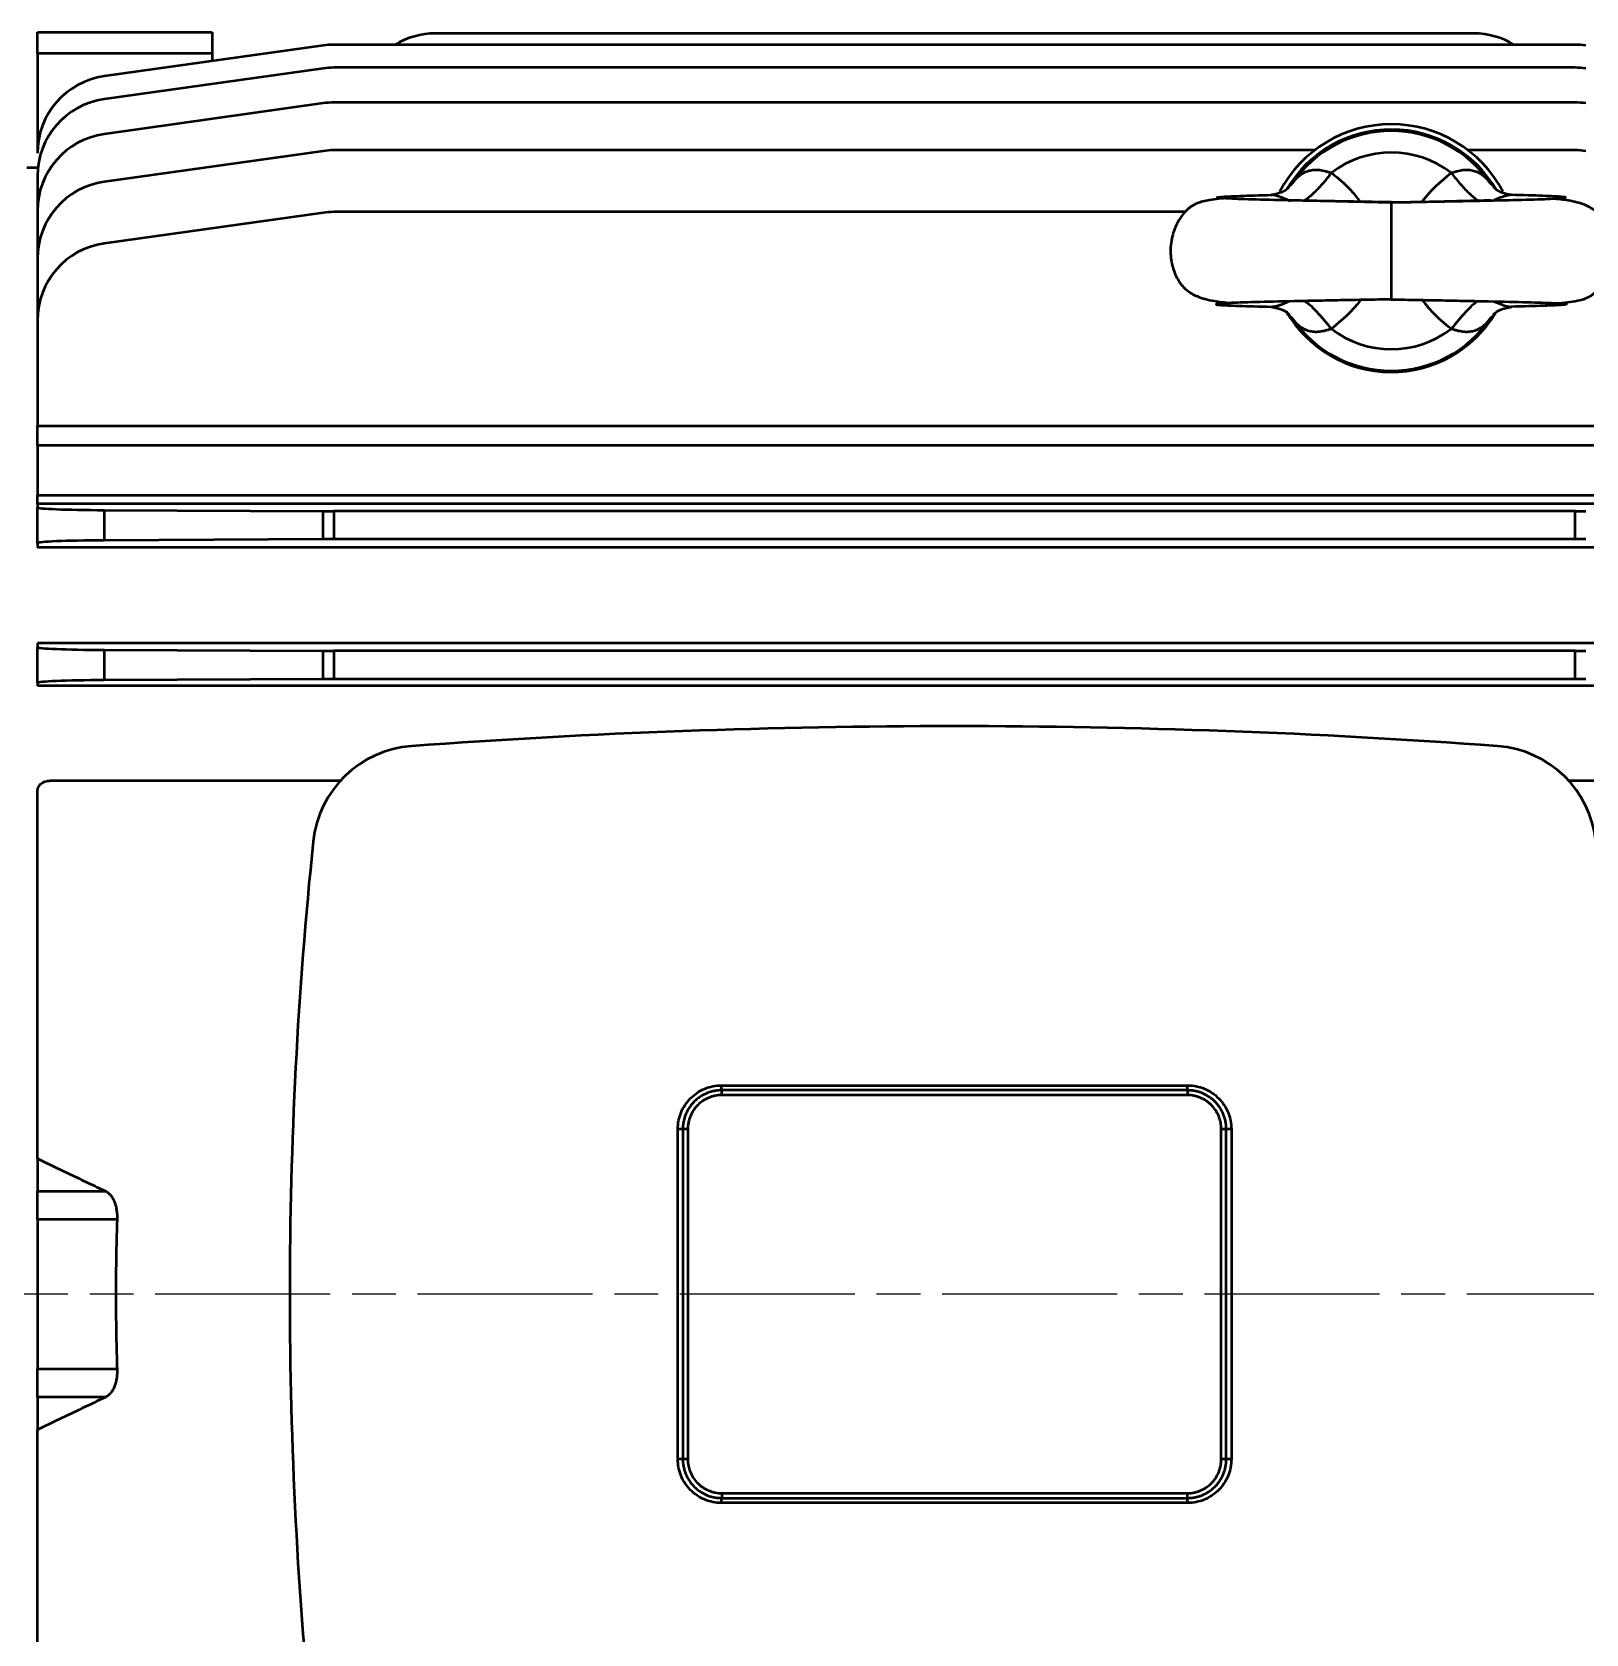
# Model space of a CAD drawing. Header units: millimetres. Extents: x -2161 to -582, y -4625 to -3434.
# Drawn here: x -2011.4 to -1958.1, y -3934.3 to -3879.3 of the extents above; entities that cross this region are included whole.
import ezdxf

# ---------------------------------------------------------------- set-up
doc = ezdxf.new("R2010")
doc.units = ezdxf.units.MM
doc.header["$LTSCALE"] = 0.5
doc.linetypes.add('AM_ISO08W050', pattern=[18, 12, -1.5, 3, -1.5])
doc.layers.add('AM_0', color=7, linetype='Continuous', lineweight=50)
doc.layers.add('AM_7', color=4, linetype='AM_ISO08W050', lineweight=25)

msp = doc.modelspace()

# ---------------------------------------------------------------- linework, layer by layer
at = {"layer": 'AM_0'}
for p, q in [((-2011.21, -3879.315), (-2005.216, -3879.315)), ((-2011.21, -3880.056), (-2011.21, -3879.315)), ((-2005.216, -3879.315), (-2005.216, -3880.056)), ((-1961.926, -3879.364), (-1997.557, -3879.364)), ((-2011.21, -3880.056), (-2011.21, -3883.472)), ((-2005.216, -3880.056), (-2011.21, -3880.056)), ((-2001.405, -3879.778), (-2008.917, -3880.834)), ((-2005.216, -3880.056), (-2005.216, -3880.314)), ((-1958.45, -3879.752), (-2001.034, -3879.752)), ((-2001.405, -3880.563), (-2008.917, -3881.618)), ((-1958.45, -3880.537), (-2001.034, -3880.537)), ((-2001.405, -3881.76), (-2008.917, -3882.816)), ((-1958.45, -3881.734), (-2001.034, -3881.734)), ((-2001.405, -3883.396), (-2008.917, -3884.452)), ((-1967.388, -3883.37), (-2001.034, -3883.37)), ((-1958.45, -3883.37), (-1962.125, -3883.37)), ((-2011.21, -3883.977), (-2011.577, -3883.977)), ((-2011.21, -3884.257), (-2011.21, -3885.454)), ((-1968.149, -3884.498), (-1968.333, -3884.665)), ((-1961.245, -3884.619), (-1961.365, -3884.498)), ((-1964.757, -3885.156), (-1964.757, -3885.215)), ((-2011.21, -3885.454), (-2011.21, -3887.09)), ((-2001.405, -3885.513), (-2008.917, -3886.568)), ((-1971.828, -3885.487), (-2001.034, -3885.487)), ((-1964.757, -3885.215), (-1964.757, -3888.427)), ((-2011.21, -3887.09), (-2011.21, -3889.206)), ((-1964.757, -3888.427), (-1964.757, -3888.486)), ((-1968.149, -3889.145), (-1968.333, -3888.978)), ((-2011.21, -3889.206), (-2011.21, -3892.826)), ((-1961.245, -3889.024), (-1961.365, -3889.145)), ((-2011.21, -3892.826), (-1948.273, -3892.826)), ((-2011.21, -3893.498), (-2011.21, -3892.826)), ((-1948.273, -3893.498), (-2011.21, -3893.498)), ((-2011.21, -3893.498), (-2011.21, -3895.201)), ((-2011.21, -3895.201), (-1948.273, -3895.201)), ((-2011.21, -3895.493), (-2011.21, -3895.201)), ((-2011.21, -3895.493), (-2011.21, -3895.62)), ((-1948.273, -3895.493), (-2011.21, -3895.493)), ((-2011.21, -3896.844), (-2011.21, -3895.62)), ((-2008.917, -3895.712), (-2001.405, -3895.748)), ((-2008.917, -3895.712), (-2008.917, -3896.752)), ((-2001.405, -3896.715), (-2001.405, -3895.748)), ((-1958.45, -3895.749), (-2001.034, -3895.749)), ((-2001.034, -3895.749), (-2001.034, -3896.714)), ((-1958.45, -3896.714), (-1958.45, -3895.749)), ((-2011.21, -3896.844), (-2011.21, -3897)), ((-1948.273, -3897), (-2011.21, -3897)), ((-2001.405, -3896.715), (-2008.917, -3896.752)), ((-1958.45, -3896.714), (-2001.034, -3896.714)), ((-1948.273, -3900.275), (-2011.21, -3900.275)), ((-2011.21, -3900.275), (-2011.21, -3900.415)), ((-2011.21, -3901.639), (-2011.21, -3900.415)), ((-2008.917, -3900.507), (-2001.405, -3900.544)), ((-2008.917, -3900.507), (-2008.917, -3901.547)), ((-2001.405, -3901.51), (-2001.405, -3900.544)), ((-1958.45, -3900.545), (-2001.034, -3900.545)), ((-2001.034, -3900.545), (-2001.034, -3901.509)), ((-1958.45, -3901.509), (-1958.45, -3900.545)), ((-2011.21, -3901.639), (-2011.21, -3901.744)), ((-2001.405, -3901.51), (-2008.917, -3901.547)), ((-1958.45, -3901.509), (-2001.034, -3901.509)), ((-1948.273, -3901.744), (-2011.21, -3901.744)), ((-2011.21, -3917.951), (-2011.21, -3905.38)), ((-2000.812, -3904.993), (-2010.773, -3904.993)), ((-1948.711, -3904.993), (-1958.672, -3904.993)), ((-1987.739, -3915.446), (-1971.745, -3915.446)), ((-1971.75, -3915.612), (-1987.734, -3915.612)), ((-1971.755, -3915.779), (-1987.729, -3915.779)), ((-1989.238, -3928.266), (-1989.238, -3916.944)), ((-1989.066, -3916.944), (-1989.066, -3928.266)), ((-1988.894, -3916.944), (-1988.894, -3928.266)), ((-1970.59, -3928.266), (-1970.59, -3916.944)), ((-1970.418, -3928.266), (-1970.418, -3916.944)), ((-1970.246, -3916.944), (-1970.246, -3928.266)), ((-2011.21, -3917.951), (-2011.21, -3919.077)), ((-2011.21, -3920.042), (-2011.21, -3919.077)), ((-2011.21, -3919.077), (-2008.862, -3919.077)), ((-2008.475, -3920.042), (-2011.21, -3920.042)), ((-2011.21, -3920.042), (-2011.21, -3925.169)), ((-2011.21, -3925.169), (-2008.475, -3925.169)), ((-2011.21, -3926.134), (-2011.21, -3925.169)), ((-2008.862, -3926.134), (-2011.21, -3926.134)), ((-2011.21, -3926.134), (-2011.21, -3927.26)), ((-2011.21, -3939.831), (-2011.21, -3927.26)), ((-1987.734, -3929.598), (-1971.75, -3929.598)), ((-1987.729, -3929.432), (-1971.755, -3929.432)), ((-1971.745, -3929.765), (-1987.739, -3929.765))]:
    msp.add_line(p, q, dxfattribs=at)
for centre, radius, start, end in [((-1997.557, -3882.028), 2.664, 90, 121.3291), ((-1961.926, -3882.028), 2.664, 58.6709, 90), ((-2001.034, -3882.416), 2.664, 90, 98), ((-1958.45, -3882.416), 2.664, 82, 90), ((-2001.034, -3883.201), 2.664, 90, 98), ((-1958.45, -3883.201), 2.664, 82, 90), ((-2008.546, -3883.472), 2.664, 98, 180), ((-2008.546, -3884.257), 2.664, 98, 180), ((-2001.034, -3884.398), 2.664, 90, 98), ((-1958.45, -3884.398), 2.664, 82, 90), ((-2008.546, -3885.454), 2.664, 98, 180), ((-1964.757, -3886.808), 4.329, 27.8791, 152.1209), ((-1964.757, -3886.821), 4.163, 30.2979, 149.2744), ((-1964.757, -3886.821), 4.112, 34.4086, 145.5914), ((-2001.034, -3886.034), 2.664, 90, 98), ((-1964.757, -3886.821), 3.373, 52.5178, 127.4822), ((-1958.45, -3886.034), 2.664, 82, 90), ((-2008.546, -3887.09), 2.664, 98, 180), ((-2001.034, -3888.151), 2.664, 90, 98), ((-2008.546, -3889.206), 2.664, 98, 180), ((-1964.757, -3886.817), 4.161, 210.0601, 329.1499), ((-1964.757, -3886.821), 4.112, 214.4086, 325.5914), ((-1964.757, -3886.821), 3.373, 232.5178, 307.4822), ((-1979.742, -4157.87), 254.745, 85.80598, 94.19402), ((-1998.105, -3907.46), 3.663, 94.194, 174.067), ((-1961.379, -3907.46), 3.663, 5.933, 85.806), ((-1852.369, -3922.605), 150.183, 174.06699, 185.93301)]:
    msp.add_arc(centre, radius, start, end, dxfattribs=at)
for centre, start_param, end_param in [((-2008.546, -3895.62), 3.141593, 4.572763), ((-2001.034, -3895.656), 4.572763, 4.712389), ((-1958.45, -3895.656), 4.712389, 4.852015), ((-2008.546, -3896.844), 1.710423, 3.141593), ((-2001.034, -3896.807), 1.570796, 1.710423), ((-1958.45, -3896.807), 1.43117, 1.570796), ((-2008.546, -3900.415), 3.141593, 4.572763), ((-2001.034, -3900.452), 4.572763, 4.712389), ((-1958.45, -3900.452), 4.712389, 4.852015), ((-2008.546, -3901.639), 1.710423, 3.141593), ((-2001.034, -3901.602), 1.570796, 1.710423), ((-1958.45, -3901.602), 1.43117, 1.570796)]:
    msp.add_ellipse(centre, major_axis=(2.664, 0), ratio=0.034921, start_param=start_param, end_param=end_param, dxfattribs=at)
for points, knots in [([(-1968.149, -3884.498), (-1968.136, -3884.48), (-1968.111, -3884.446), (-1968.071, -3884.397), (-1968.03, -3884.351), (-1967.987, -3884.308), (-1967.943, -3884.268), (-1967.866, -3884.205), (-1967.75, -3884.13), (-1967.585, -3884.064), (-1967.406, -3884.034), (-1967.247, -3884.039), (-1967.116, -3884.061), (-1967.016, -3884.084), (-1966.931, -3884.109), (-1966.862, -3884.129), (-1966.827, -3884.139), (-1966.81, -3884.144)], [0, 0, 0, 0, 0.042966, 0.085419, 0.127357, 0.168784, 0.209702, 0.250116, 0.376391, 0.500008, 0.624957, 0.749893, 0.812427, 0.874947, 0.937468, 0.96939, 1, 1, 1, 1]), ([(-1962.704, -3884.144), (-1962.687, -3884.139), (-1962.652, -3884.129), (-1962.583, -3884.109), (-1962.498, -3884.084), (-1962.398, -3884.061), (-1962.266, -3884.039), (-1962.107, -3884.034), (-1961.928, -3884.065), (-1961.763, -3884.13), (-1961.639, -3884.21), (-1961.546, -3884.288), (-1961.482, -3884.351), (-1961.421, -3884.421), (-1961.384, -3884.472), (-1961.365, -3884.498)], [0, 0, 0, 0, 0.030188, 0.062531, 0.125053, 0.187575, 0.25011, 0.377071, 0.499991, 0.623599, 0.749895, 0.812075, 0.874946, 0.935005, 1, 1, 1, 1]), ([(-1966.81, -3884.144), (-1966.916, -3884.276), (-1967.128, -3884.54), (-1967.457, -3884.89), (-1967.643, -3885.031), (-1967.736, -3885.101)], [0, 0, 0, 0, 0.334637, 0.669273, 1, 1, 1, 1]), ([(-1966.81, -3884.144), (-1966.58, -3884.331), (-1966.217, -3884.626), (-1965.928, -3885.005), (-1965.822, -3885.144)], [0, 0, 0, 0, 0.632489, 1, 1, 1, 1]), ([(-1963.715, -3885.15), (-1963.709, -3885.142), (-1963.427, -3884.752), (-1963.062, -3884.445), (-1962.704, -3884.144)], [0, 0, 0, 0, 0.019692, 1, 1, 1, 1]), ([(-1962.704, -3884.144), (-1962.598, -3884.276), (-1962.386, -3884.54), (-1962.056, -3884.891), (-1961.869, -3885.032), (-1961.776, -3885.102)], [0, 0, 0, 0, 0.333954, 0.667908, 1, 1, 1, 1]), ([(-1970.477, -3885.019), (-1970.509, -3885.022), (-1970.684, -3885.037), (-1971.005, -3885.08), (-1971.347, -3885.153), (-1971.546, -3885.24), (-1971.661, -3885.323), (-1971.713, -3885.367), (-1971.795, -3885.442), (-1971.947, -3885.607), (-1972.154, -3885.932), (-1972.32, -3886.415), (-1972.352, -3886.976), (-1972.257, -3887.418), (-1972.138, -3887.703), (-1972.031, -3887.892), (-1971.914, -3888.043), (-1971.712, -3888.235), (-1971.381, -3888.411), (-1970.913, -3888.541), (-1970.47, -3888.589), (-1970.275, -3888.61)], [0, 0, 0, 0, 0.016938, 0.093931, 0.216236, 0.294592, 0.317011, 0.324313, 0.32963, 0.35571, 0.395934, 0.453212, 0.517105, 0.573128, 0.598291, 0.623062, 0.65263, 0.688677, 0.781985, 0.903924, 1, 1, 1, 1]), ([(-1964.757, -3885.156), (-1965.049, -3885.151), (-1965.341, -3885.146), (-1965.775, -3885.138), (-1965.919, -3885.136), (-1966.205, -3885.13), (-1966.346, -3885.128), (-1966.767, -3885.12), (-1967.041, -3885.115), (-1967.572, -3885.104), (-1967.829, -3885.099), (-1968.565, -3885.083), (-1969.008, -3885.073), (-1969.76, -3885.052), (-1970.069, -3885.041), (-1970.52, -3885.02), (-1970.662, -3885.009), (-1970.764, -3884.988), (-1970.724, -3884.978), (-1970.466, -3884.956), (-1970.249, -3884.946), (-1969.659, -3884.925), (-1969.287, -3884.914), (-1968.856, -3884.904)], [0, 0, 0, 0, 0.0625, 0.0625, 0.09375, 0.09375, 0.125, 0.125, 0.1875, 0.1875, 0.25, 0.25, 0.375, 0.375, 0.5, 0.5, 0.625, 0.625, 0.75, 0.75, 0.875, 0.875, 1, 1, 1, 1]), ([(-1968.251, -3884.632), (-1968.321, -3884.695), (-1968.466, -3884.825), (-1968.737, -3884.877), (-1968.876, -3884.904)], [0, 0, 0, 0, 0.487501, 1, 1, 1, 1]), ([(-1968.207, -3885.116), (-1968.221, -3885.111), (-1968.323, -3885.07), (-1968.499, -3884.995), (-1968.711, -3884.92), (-1968.808, -3884.909), (-1968.856, -3884.904)], [0, 0, 0, 0, 0.056592, 0.411731, 0.712436, 1, 1, 1, 1]), ([(-1964.757, -3885.169), (-1965.066, -3885.162), (-1965.679, -3885.147), (-1966.571, -3885.126), (-1967.407, -3885.108), (-1967.907, -3885.097), (-1968.155, -3885.092)], [0, 0, 0, 0, 0.253795, 0.504329, 0.753559, 1, 1, 1, 1]), ([(-1964.757, -3885.156), (-1964.465, -3885.151), (-1964.172, -3885.146), (-1963.739, -3885.138), (-1963.595, -3885.136), (-1963.309, -3885.13), (-1963.167, -3885.128), (-1962.747, -3885.12), (-1962.472, -3885.115), (-1961.941, -3885.104), (-1961.684, -3885.099), (-1960.949, -3885.083), (-1960.506, -3885.073), (-1959.753, -3885.052), (-1959.445, -3885.041), (-1958.994, -3885.02), (-1958.852, -3885.009), (-1958.75, -3884.988), (-1958.79, -3884.978), (-1959.047, -3884.956), (-1959.265, -3884.946), (-1959.854, -3884.925), (-1960.226, -3884.914), (-1960.657, -3884.904)], [0, 0, 0, 0, 0.0625, 0.0625, 0.09375, 0.09375, 0.125, 0.125, 0.1875, 0.1875, 0.25, 0.25, 0.375, 0.375, 0.5, 0.5, 0.625, 0.625, 0.75, 0.75, 0.875, 0.875, 1, 1, 1, 1]), ([(-1961.358, -3885.092), (-1961.549, -3885.097), (-1961.964, -3885.107), (-1962.738, -3885.128), (-1963.688, -3885.15), (-1964.387, -3885.163), (-1964.757, -3885.169)], [0, 0, 0, 0, 0.200273, 0.434134, 0.700531, 1, 1, 1, 1]), ([(-1960.638, -3884.904), (-1960.777, -3884.877), (-1961.049, -3884.825), (-1961.193, -3884.695), (-1961.263, -3884.632)], [0, 0, 0, 0, 0.512431, 1, 1, 1, 1]), ([(-1960.657, -3884.904), (-1960.705, -3884.909), (-1960.803, -3884.92), (-1961.007, -3884.992), (-1961.161, -3885.056), (-1961.24, -3885.089)], [0, 0, 0, 0, 0.316686, 0.647327, 1, 1, 1, 1]), ([(-1959.054, -3888.62), (-1959, -3888.616), (-1958.8, -3888.598), (-1958.514, -3888.557), (-1958.223, -3888.498), (-1958.025, -3888.428), (-1957.905, -3888.359), (-1957.827, -3888.299), (-1957.779, -3888.256), (-1957.732, -3888.212), (-1957.664, -3888.141), (-1957.531, -3887.981), (-1957.348, -3887.684), (-1957.19, -3887.203), (-1957.163, -3886.641), (-1957.264, -3886.198), (-1957.388, -3885.914), (-1957.498, -3885.726), (-1957.617, -3885.577), (-1957.82, -3885.387), (-1958.151, -3885.217), (-1958.604, -3885.093), (-1959.029, -3885.049), (-1959.209, -3885.03)], [0, 0, 0, 0, 0.029165, 0.107539, 0.195041, 0.262448, 0.309168, 0.330655, 0.337419, 0.340042, 0.353444, 0.367517, 0.407083, 0.463735, 0.527539, 0.583536, 0.608673, 0.63324, 0.662423, 0.698048, 0.790514, 0.911671, 1, 1, 1, 1]), ([(-1964.757, -3888.486), (-1965.051, -3888.491), (-1965.345, -3888.497), (-1965.782, -3888.504), (-1965.927, -3888.507), (-1966.214, -3888.512), (-1966.357, -3888.515), (-1966.78, -3888.523), (-1967.056, -3888.528), (-1967.591, -3888.538), (-1967.849, -3888.544), (-1968.589, -3888.559), (-1969.035, -3888.57), (-1969.791, -3888.591), (-1970.101, -3888.601), (-1970.553, -3888.623), (-1970.696, -3888.633), (-1970.797, -3888.654), (-1970.756, -3888.665), (-1970.496, -3888.686), (-1970.276, -3888.697), (-1969.682, -3888.718), (-1969.307, -3888.728), (-1968.873, -3888.739)], [0, 0, 0, 0, 0.0625, 0.0625, 0.09375, 0.09375, 0.125, 0.125, 0.1875, 0.1875, 0.25, 0.25, 0.375, 0.375, 0.5, 0.5, 0.625, 0.625, 0.75, 0.75, 0.875, 0.875, 1, 1, 1, 1]), ([(-1968.876, -3888.739), (-1968.737, -3888.766), (-1968.465, -3888.818), (-1968.321, -3888.947), (-1968.251, -3889.01)], [0, 0, 0, 0, 0.512431, 1, 1, 1, 1]), ([(-1968.873, -3888.739), (-1968.814, -3888.733), (-1968.725, -3888.725), (-1968.567, -3888.672), (-1968.43, -3888.618), (-1968.329, -3888.576), (-1968.273, -3888.553)], [0, 0, 0, 0, 0.380472, 0.571414, 0.763185, 1, 1, 1, 1]), ([(-1967.722, -3888.541), (-1967.69, -3888.565), (-1967.567, -3888.655), (-1967.253, -3888.959), (-1966.978, -3889.294), (-1966.81, -3889.498)], [0, 0, 0, 0, 0.120714, 0.463508, 1, 1, 1, 1]), ([(-1965.808, -3888.505), (-1965.811, -3888.509), (-1966.09, -3888.895), (-1966.451, -3889.198), (-1966.81, -3889.498)], [0, 0, 0, 0, 0.009524, 1, 1, 1, 1]), ([(-1964.757, -3888.486), (-1964.463, -3888.491), (-1964.169, -3888.497), (-1963.732, -3888.504), (-1963.587, -3888.507), (-1963.3, -3888.512), (-1963.157, -3888.515), (-1962.734, -3888.523), (-1962.458, -3888.528), (-1961.923, -3888.538), (-1961.665, -3888.544), (-1960.925, -3888.559), (-1960.479, -3888.57), (-1959.723, -3888.591), (-1959.413, -3888.601), (-1958.96, -3888.623), (-1958.818, -3888.633), (-1958.717, -3888.654), (-1958.758, -3888.665), (-1959.018, -3888.686), (-1959.238, -3888.697), (-1959.832, -3888.718), (-1960.207, -3888.728), (-1960.641, -3888.739)], [0, 0, 0, 0, 0.0625, 0.0625, 0.09375, 0.09375, 0.125, 0.125, 0.1875, 0.1875, 0.25, 0.25, 0.375, 0.375, 0.5, 0.5, 0.625, 0.625, 0.75, 0.75, 0.875, 0.875, 1, 1, 1, 1]), ([(-1962.704, -3889.498), (-1962.934, -3889.311), (-1963.295, -3889.018), (-1963.582, -3888.642), (-1963.687, -3888.505)], [0, 0, 0, 0, 0.636207, 1, 1, 1, 1]), ([(-1961.791, -3888.541), (-1961.823, -3888.565), (-1961.947, -3888.655), (-1962.26, -3888.959), (-1962.536, -3889.294), (-1962.704, -3889.498)], [0, 0, 0, 0, 0.120714, 0.463508, 1, 1, 1, 1]), ([(-1961.263, -3889.01), (-1961.192, -3888.947), (-1961.048, -3888.818), (-1960.777, -3888.766), (-1960.638, -3888.739)], [0, 0, 0, 0, 0.487501, 1, 1, 1, 1]), ([(-1961.241, -3888.553), (-1961.156, -3888.588), (-1960.995, -3888.655), (-1960.786, -3888.728), (-1960.688, -3888.735), (-1960.641, -3888.739)], [0, 0, 0, 0, 0.361641, 0.686832, 1, 1, 1, 1]), ([(-1966.81, -3889.498), (-1966.827, -3889.503), (-1966.861, -3889.513), (-1966.93, -3889.534), (-1967.016, -3889.558), (-1967.116, -3889.582), (-1967.248, -3889.604), (-1967.407, -3889.608), (-1967.586, -3889.578), (-1967.75, -3889.513), (-1967.875, -3889.432), (-1967.967, -3889.354), (-1968.031, -3889.291), (-1968.092, -3889.221), (-1968.13, -3889.171), (-1968.149, -3889.145)], [0, 0, 0, 0, 0.0301883, 0.0625314, 0.1250534, 0.1875749, 0.2501102, 0.3770707, 0.4999908, 0.6235987, 0.749895, 0.8120754, 0.8749464, 0.9350046, 1, 1, 1, 1]), ([(-1961.365, -3889.145), (-1961.377, -3889.162), (-1961.403, -3889.197), (-1961.443, -3889.246), (-1961.484, -3889.292), (-1961.526, -3889.335), (-1961.57, -3889.375), (-1961.647, -3889.438), (-1961.763, -3889.513), (-1961.929, -3889.578), (-1962.108, -3889.609), (-1962.267, -3889.603), (-1962.398, -3889.582), (-1962.498, -3889.558), (-1962.583, -3889.534), (-1962.652, -3889.513), (-1962.687, -3889.503), (-1962.704, -3889.498)], [0, 0, 0, 0, 0.042966, 0.085419, 0.127357, 0.168784, 0.209702, 0.250116, 0.376391, 0.500008, 0.624957, 0.749893, 0.812427, 0.874947, 0.937468, 0.96939, 1, 1, 1, 1]), ([(-2011.21, -3905.38), (-2011.21, -3905.367), (-2011.209, -3905.34), (-2011.204, -3905.302), (-2011.194, -3905.264), (-2011.176, -3905.216), (-2011.144, -3905.158), (-2011.089, -3905.098), (-2011.033, -3905.058), (-2010.983, -3905.033), (-2010.93, -3905.013), (-2010.86, -3904.996), (-2010.802, -3904.994), (-2010.773, -3904.993)], [0, 0, 0, 0, 0.0645, 0.127363, 0.189098, 0.250239, 0.375861, 0.499537, 0.624278, 0.686632, 0.74929, 0.87222, 1, 1, 1, 1]), ([(-1989.238, -3916.944), (-1989.238, -3916.845), (-1989.228, -3916.748), (-1989.19, -3916.557), (-1989.161, -3916.461), (-1989.086, -3916.28), (-1989.04, -3916.194), (-1988.931, -3916.031), (-1988.868, -3915.954), (-1988.73, -3915.816), (-1988.654, -3915.754), (-1988.491, -3915.644), (-1988.404, -3915.598), (-1988.223, -3915.523), (-1988.129, -3915.494), (-1987.935, -3915.456), (-1987.838, -3915.446), (-1987.739, -3915.446)], [0, 0, 0, 0, 0.125, 0.125, 0.25, 0.25, 0.375, 0.375, 0.5, 0.5, 0.625, 0.625, 0.75, 0.75, 0.875, 0.875, 1, 1, 1, 1]), ([(-1987.734, -3915.612), (-1987.756, -3915.613), (-1987.799, -3915.613), (-1987.864, -3915.618), (-1987.929, -3915.626), (-1987.994, -3915.637), (-1988.058, -3915.652), (-1988.121, -3915.669), (-1988.183, -3915.69), (-1988.305, -3915.737), (-1988.479, -3915.83), (-1988.65, -3915.971), (-1988.77, -3916.103), (-1988.85, -3916.213), (-1988.918, -3916.329), (-1988.973, -3916.449), (-1989.015, -3916.572), (-1989.044, -3916.696), (-1989.063, -3916.821), (-1989.065, -3916.903), (-1989.066, -3916.944)], [0, 0, 0, 0, 0.031265, 0.06253, 0.093795, 0.12506, 0.156326, 0.187591, 0.218856, 0.250122, 0.375676, 0.499913, 0.566122, 0.631274, 0.695369, 0.758406, 0.820388, 0.881313, 0.941184, 1, 1, 1, 1]), ([(-1987.729, -3915.779), (-1987.806, -3915.779), (-1987.882, -3915.786), (-1987.957, -3915.801), (-1987.976, -3915.805), (-1987.995, -3915.809), (-1988.013, -3915.814), (-1988.032, -3915.819), (-1988.05, -3915.824), (-1988.069, -3915.829), (-1988.105, -3915.841), (-1988.141, -3915.853), (-1988.176, -3915.868), (-1988.211, -3915.882), (-1988.245, -3915.899), (-1988.279, -3915.917), (-1988.295, -3915.926), (-1988.312, -3915.935), (-1988.328, -3915.945), (-1988.345, -3915.955), (-1988.361, -3915.965), (-1988.377, -3915.976), (-1988.441, -3916.018), (-1988.499, -3916.067), (-1988.553, -3916.12), (-1988.58, -3916.147), (-1988.605, -3916.176), (-1988.63, -3916.205), (-1988.642, -3916.22), (-1988.654, -3916.235), (-1988.665, -3916.251), (-1988.676, -3916.266), (-1988.687, -3916.282), (-1988.698, -3916.297), (-1988.74, -3916.361), (-1988.776, -3916.428), (-1988.805, -3916.498), (-1988.813, -3916.516), (-1988.819, -3916.534), (-1988.826, -3916.552), (-1988.832, -3916.57), (-1988.838, -3916.588), (-1988.844, -3916.607), (-1988.855, -3916.643), (-1988.864, -3916.68), (-1988.872, -3916.717), (-1988.886, -3916.792), (-1988.894, -3916.867), (-1988.894, -3916.944)], [0, 0, 0, 0, 0.000683603, 0.000683603, 0.000683603, 0.000854503, 0.000854503, 0.000854503, 0.001025404, 0.001025404, 0.001025404, 0.001367205, 0.001367205, 0.001367205, 0.001709007, 0.001709007, 0.001709007, 0.001879907, 0.001879907, 0.001879907, 0.002050808, 0.002050808, 0.002050808, 0.002734411, 0.002734411, 0.002734411, 0.003076212, 0.003076212, 0.003076212, 0.003247113, 0.003247113, 0.003247113, 0.003418013, 0.003418013, 0.003418013, 0.004101616, 0.004101616, 0.004101616, 0.004272517, 0.004272517, 0.004272517, 0.004443417, 0.004443417, 0.004443417, 0.004785219, 0.004785219, 0.004785219, 0.005468821, 0.005468821, 0.005468821, 0.005468821]), ([(-1987.734, -3915.612), (-1987.734, -3915.612), (-1987.735, -3915.608), (-1987.736, -3915.6), (-1987.736, -3915.591), (-1987.737, -3915.579), (-1987.737, -3915.564), (-1987.738, -3915.548), (-1987.738, -3915.53), (-1987.738, -3915.51), (-1987.738, -3915.489), (-1987.739, -3915.468), (-1987.739, -3915.446)], [0, 0, 0, 0, 0.25, 0.25, 0.25, 0.5, 0.5, 0.5, 0.75, 0.75, 0.75, 1, 1, 1, 1]), ([(-1987.729, -3915.779), (-1987.729, -3915.757), (-1987.729, -3915.735), (-1987.729, -3915.715), (-1987.73, -3915.695), (-1987.73, -3915.677), (-1987.73, -3915.661), (-1987.731, -3915.646), (-1987.731, -3915.633), (-1987.732, -3915.625), (-1987.733, -3915.617), (-1987.733, -3915.612), (-1987.734, -3915.612)], [0, 0, 0, 0, 0.25, 0.25, 0.25, 0.5, 0.5, 0.5, 0.75, 0.75, 0.75, 1, 1, 1, 1]), ([(-1971.75, -3915.612), (-1971.75, -3915.612), (-1971.751, -3915.617), (-1971.752, -3915.625), (-1971.752, -3915.633), (-1971.753, -3915.646), (-1971.753, -3915.661), (-1971.754, -3915.677), (-1971.754, -3915.695), (-1971.754, -3915.715), (-1971.755, -3915.735), (-1971.755, -3915.757), (-1971.755, -3915.779)], [0, 0, 0, 0, 0.25, 0.25, 0.25, 0.5, 0.5, 0.5, 0.75, 0.75, 0.75, 1, 1, 1, 1]), ([(-1970.59, -3916.944), (-1970.59, -3916.867), (-1970.597, -3916.791), (-1970.612, -3916.716), (-1970.616, -3916.697), (-1970.62, -3916.678), (-1970.625, -3916.66), (-1970.63, -3916.641), (-1970.635, -3916.623), (-1970.64, -3916.605), (-1970.652, -3916.568), (-1970.664, -3916.532), (-1970.679, -3916.497), (-1970.693, -3916.462), (-1970.71, -3916.428), (-1970.728, -3916.394), (-1970.737, -3916.378), (-1970.746, -3916.361), (-1970.756, -3916.344), (-1970.766, -3916.328), (-1970.776, -3916.312), (-1970.787, -3916.296), (-1970.829, -3916.232), (-1970.878, -3916.174), (-1970.931, -3916.12), (-1970.958, -3916.093), (-1970.986, -3916.067), (-1971.016, -3916.043), (-1971.031, -3916.031), (-1971.046, -3916.019), (-1971.062, -3916.008), (-1971.077, -3915.996), (-1971.092, -3915.985), (-1971.108, -3915.975), (-1971.172, -3915.933), (-1971.238, -3915.897), (-1971.309, -3915.868), (-1971.327, -3915.86), (-1971.344, -3915.853), (-1971.363, -3915.847), (-1971.381, -3915.84), (-1971.399, -3915.834), (-1971.417, -3915.829), (-1971.454, -3915.818), (-1971.491, -3915.809), (-1971.528, -3915.801), (-1971.602, -3915.786), (-1971.678, -3915.779), (-1971.755, -3915.779)], [0, 0, 0, 0, 0.000683603, 0.000683603, 0.000683603, 0.000854504, 0.000854504, 0.000854504, 0.001025404, 0.001025404, 0.001025404, 0.001367206, 0.001367206, 0.001367206, 0.001709007, 0.001709007, 0.001709007, 0.001879908, 0.001879908, 0.001879908, 0.002050808, 0.002050808, 0.002050808, 0.002734411, 0.002734411, 0.002734411, 0.003076213, 0.003076213, 0.003076213, 0.003247113, 0.003247113, 0.003247113, 0.003418014, 0.003418014, 0.003418014, 0.004101617, 0.004101617, 0.004101617, 0.004272518, 0.004272518, 0.004272518, 0.004443418, 0.004443418, 0.004443418, 0.00478522, 0.00478522, 0.00478522, 0.005468822, 0.005468822, 0.005468822, 0.005468822]), ([(-1971.75, -3915.612), (-1971.749, -3915.612), (-1971.747, -3915.594), (-1971.746, -3915.533), (-1971.745, -3915.489), (-1971.745, -3915.446)], [0, 0, 0, 0, 0.5, 0.5, 1, 1, 1, 1]), ([(-1970.418, -3916.944), (-1970.418, -3916.923), (-1970.419, -3916.879), (-1970.424, -3916.814), (-1970.432, -3916.748), (-1970.443, -3916.682), (-1970.458, -3916.616), (-1970.477, -3916.55), (-1970.499, -3916.484), (-1970.525, -3916.42), (-1970.554, -3916.356), (-1970.587, -3916.293), (-1970.624, -3916.231), (-1970.665, -3916.171), (-1970.709, -3916.112), (-1970.757, -3916.056), (-1970.846, -3915.962), (-1970.999, -3915.834), (-1971.192, -3915.729), (-1971.363, -3915.668), (-1971.49, -3915.636), (-1971.619, -3915.616), (-1971.706, -3915.614), (-1971.75, -3915.612)], [0, 0, 0, 0, 0.031067, 0.062459, 0.094176, 0.126219, 0.158587, 0.191281, 0.224301, 0.257646, 0.291318, 0.325315, 0.359638, 0.394288, 0.429264, 0.464566, 0.500194, 0.6153, 0.749963, 0.812471, 0.87498, 0.93749, 1, 1, 1, 1]), ([(-1971.745, -3915.446), (-1971.646, -3915.446), (-1971.549, -3915.456), (-1971.357, -3915.494), (-1971.262, -3915.522), (-1971.081, -3915.597), (-1970.995, -3915.643), (-1970.832, -3915.752), (-1970.755, -3915.815), (-1970.616, -3915.953), (-1970.554, -3916.029), (-1970.445, -3916.192), (-1970.398, -3916.279), (-1970.323, -3916.46), (-1970.294, -3916.554), (-1970.255, -3916.747), (-1970.246, -3916.845), (-1970.246, -3916.944)], [0, 0, 0, 0, 0.125, 0.125, 0.25, 0.25, 0.375, 0.375, 0.5, 0.5, 0.625, 0.625, 0.75, 0.75, 0.875, 0.875, 1, 1, 1, 1]), ([(-1989.066, -3916.944), (-1989.066, -3916.944), (-1989.085, -3916.944), (-1989.149, -3916.944), (-1989.194, -3916.944), (-1989.238, -3916.944)], [0, 0, 0, 0, 0.5, 0.5, 1, 1, 1, 1]), ([(-1988.894, -3916.944), (-1988.938, -3916.944), (-1988.983, -3916.944), (-1989.047, -3916.944), (-1989.066, -3916.944), (-1989.066, -3916.944)], [0, 0, 0, 0, 0.5, 0.5, 1, 1, 1, 1]), ([(-1970.418, -3916.944), (-1970.418, -3916.944), (-1970.437, -3916.944), (-1970.501, -3916.944), (-1970.545, -3916.944), (-1970.59, -3916.944)], [0, 0, 0, 0, 0.5, 0.5, 1, 1, 1, 1]), ([(-1970.246, -3916.944), (-1970.29, -3916.944), (-1970.335, -3916.944), (-1970.399, -3916.944), (-1970.418, -3916.944), (-1970.418, -3916.944)], [0, 0, 0, 0, 0.5, 0.5, 1, 1, 1, 1]), ([(-2011.21, -3917.951), (-2011.023, -3918.041), (-2010.643, -3918.225), (-2010.064, -3918.503), (-2009.469, -3918.788), (-2009.066, -3918.98), (-2008.862, -3919.077)], [0, 0, 0, 0, 0.240738, 0.487649, 0.740735, 1, 1, 1, 1]), ([(-2008.862, -3919.077), (-2008.853, -3919.082), (-2008.834, -3919.091), (-2008.807, -3919.108), (-2008.781, -3919.127), (-2008.755, -3919.149), (-2008.73, -3919.174), (-2008.69, -3919.219), (-2008.636, -3919.293), (-2008.577, -3919.411), (-2008.529, -3919.547), (-2008.5, -3919.676), (-2008.484, -3919.785), (-2008.477, -3919.87), (-2008.473, -3919.955), (-2008.474, -3920.013), (-2008.475, -3920.042)], [0, 0, 0, 0, 0.042276, 0.08417, 0.125772, 0.167175, 0.208471, 0.249755, 0.375728, 0.499059, 0.625073, 0.748658, 0.812069, 0.874706, 0.937152, 1, 1, 1, 1]), ([(-2008.475, -3920.042), (-2008.48, -3920.213), (-2008.491, -3920.555), (-2008.504, -3921.067), (-2008.512, -3921.58), (-2008.518, -3922.093), (-2008.52, -3922.719), (-2008.515, -3923.46), (-2008.501, -3924.314), (-2008.484, -3924.884), (-2008.475, -3925.169)], [0, 0, 0, 0, 0.100061, 0.200059, 0.300027, 0.399996, 0.500001, 0.66665, 0.833266, 1, 1, 1, 1]), ([(-2008.475, -3925.169), (-2008.475, -3925.185), (-2008.474, -3925.218), (-2008.474, -3925.267), (-2008.476, -3925.316), (-2008.479, -3925.364), (-2008.483, -3925.412), (-2008.489, -3925.459), (-2008.502, -3925.544), (-2008.528, -3925.662), (-2008.576, -3925.799), (-2008.636, -3925.917), (-2008.697, -3926.002), (-2008.755, -3926.062), (-2008.807, -3926.104), (-2008.844, -3926.124), (-2008.862, -3926.134)], [0, 0, 0, 0, 0.035814, 0.07142, 0.106926, 0.14244, 0.178071, 0.213927, 0.250112, 0.373759, 0.499882, 0.62344, 0.749712, 0.832449, 0.91563, 1, 1, 1, 1]), ([(-2008.862, -3926.134), (-2009.133, -3926.263), (-2009.665, -3926.517), (-2010.448, -3926.892), (-2010.959, -3927.139), (-2011.21, -3927.26)], [0, 0, 0, 0, 0.3443134, 0.6776444, 1, 1, 1, 1]), ([(-1987.739, -3929.765), (-1987.838, -3929.765), (-1987.935, -3929.755), (-1988.126, -3929.717), (-1988.221, -3929.688), (-1988.403, -3929.613), (-1988.489, -3929.567), (-1988.652, -3929.459), (-1988.729, -3929.396), (-1988.867, -3929.258), (-1988.929, -3929.182), (-1989.039, -3929.019), (-1989.086, -3928.931), (-1989.161, -3928.751), (-1989.19, -3928.657), (-1989.228, -3928.463), (-1989.238, -3928.365), (-1989.238, -3928.266)], [0, 0, 0, 0, 0.125, 0.125, 0.25, 0.25, 0.375, 0.375, 0.5, 0.5, 0.625, 0.625, 0.75, 0.75, 0.875, 0.875, 1, 1, 1, 1]), ([(-1989.066, -3928.266), (-1989.066, -3928.266), (-1989.07, -3928.266), (-1989.079, -3928.266), (-1989.088, -3928.266), (-1989.101, -3928.266), (-1989.117, -3928.266), (-1989.133, -3928.266), (-1989.152, -3928.266), (-1989.173, -3928.266), (-1989.193, -3928.266), (-1989.216, -3928.266), (-1989.238, -3928.266)], [0, 0, 0, 0, 0.25, 0.25, 0.25, 0.5, 0.5, 0.5, 0.75, 0.75, 0.75, 1, 1, 1, 1]), ([(-1989.066, -3928.266), (-1989.066, -3928.288), (-1989.065, -3928.332), (-1989.06, -3928.397), (-1989.052, -3928.463), (-1989.04, -3928.529), (-1989.025, -3928.595), (-1989.007, -3928.661), (-1988.985, -3928.726), (-1988.959, -3928.791), (-1988.929, -3928.855), (-1988.896, -3928.918), (-1988.859, -3928.98), (-1988.819, -3929.04), (-1988.775, -3929.098), (-1988.727, -3929.155), (-1988.638, -3929.249), (-1988.484, -3929.377), (-1988.292, -3929.482), (-1988.121, -3929.543), (-1987.994, -3929.575), (-1987.865, -3929.595), (-1987.777, -3929.597), (-1987.734, -3929.598)], [0, 0, 0, 0, 0.031067, 0.06246, 0.094178, 0.126221, 0.158589, 0.191283, 0.224303, 0.257648, 0.29132, 0.325317, 0.35964, 0.394289, 0.429265, 0.464566, 0.500194, 0.6153, 0.749963, 0.812471, 0.87498, 0.93749, 1, 1, 1, 1]), ([(-1988.894, -3928.266), (-1988.916, -3928.266), (-1988.939, -3928.266), (-1988.959, -3928.266), (-1988.98, -3928.266), (-1988.999, -3928.266), (-1989.015, -3928.266), (-1989.031, -3928.266), (-1989.044, -3928.266), (-1989.053, -3928.266), (-1989.061, -3928.266), (-1989.066, -3928.266), (-1989.066, -3928.266)], [0, 0, 0, 0, 0.25, 0.25, 0.25, 0.5, 0.5, 0.5, 0.75, 0.75, 0.75, 1, 1, 1, 1]), ([(-1988.894, -3928.266), (-1988.894, -3928.343), (-1988.886, -3928.419), (-1988.871, -3928.495), (-1988.868, -3928.514), (-1988.863, -3928.532), (-1988.859, -3928.551), (-1988.854, -3928.57), (-1988.849, -3928.588), (-1988.843, -3928.606), (-1988.832, -3928.643), (-1988.819, -3928.678), (-1988.805, -3928.713), (-1988.79, -3928.748), (-1988.774, -3928.783), (-1988.756, -3928.816), (-1988.747, -3928.833), (-1988.738, -3928.85), (-1988.728, -3928.866), (-1988.718, -3928.883), (-1988.708, -3928.899), (-1988.697, -3928.915), (-1988.654, -3928.979), (-1988.606, -3929.037), (-1988.552, -3929.091), (-1988.525, -3929.118), (-1988.497, -3929.143), (-1988.468, -3929.168), (-1988.453, -3929.18), (-1988.438, -3929.192), (-1988.422, -3929.203), (-1988.407, -3929.214), (-1988.391, -3929.225), (-1988.375, -3929.236), (-1988.312, -3929.278), (-1988.245, -3929.314), (-1988.175, -3929.343), (-1988.157, -3929.35), (-1988.139, -3929.357), (-1988.121, -3929.364), (-1988.103, -3929.37), (-1988.085, -3929.376), (-1988.067, -3929.382), (-1988.03, -3929.393), (-1987.993, -3929.402), (-1987.956, -3929.41), (-1987.882, -3929.424), (-1987.806, -3929.432), (-1987.729, -3929.432)], [0, 0, 0, 0, 0.000683603, 0.000683603, 0.000683603, 0.000854504, 0.000854504, 0.000854504, 0.001025404, 0.001025404, 0.001025404, 0.001367206, 0.001367206, 0.001367206, 0.001709007, 0.001709007, 0.001709007, 0.001879908, 0.001879908, 0.001879908, 0.002050808, 0.002050808, 0.002050808, 0.002734411, 0.002734411, 0.002734411, 0.003076213, 0.003076213, 0.003076213, 0.003247113, 0.003247113, 0.003247113, 0.003418014, 0.003418014, 0.003418014, 0.004101617, 0.004101617, 0.004101617, 0.004272518, 0.004272518, 0.004272518, 0.004443418, 0.004443418, 0.004443418, 0.00478522, 0.00478522, 0.00478522, 0.005468822, 0.005468822, 0.005468822, 0.005468822]), ([(-1971.755, -3929.432), (-1971.678, -3929.432), (-1971.602, -3929.424), (-1971.526, -3929.409), (-1971.508, -3929.406), (-1971.489, -3929.401), (-1971.47, -3929.397), (-1971.452, -3929.392), (-1971.433, -3929.387), (-1971.415, -3929.381), (-1971.379, -3929.37), (-1971.343, -3929.357), (-1971.308, -3929.343), (-1971.273, -3929.328), (-1971.239, -3929.312), (-1971.205, -3929.294), (-1971.188, -3929.285), (-1971.172, -3929.276), (-1971.155, -3929.266), (-1971.139, -3929.256), (-1971.123, -3929.246), (-1971.107, -3929.235), (-1971.043, -3929.192), (-1970.984, -3929.144), (-1970.931, -3929.09), (-1970.904, -3929.063), (-1970.878, -3929.035), (-1970.854, -3929.005), (-1970.842, -3928.991), (-1970.83, -3928.975), (-1970.819, -3928.96), (-1970.807, -3928.945), (-1970.796, -3928.929), (-1970.786, -3928.913), (-1970.743, -3928.85), (-1970.708, -3928.783), (-1970.679, -3928.712), (-1970.671, -3928.695), (-1970.664, -3928.677), (-1970.658, -3928.659), (-1970.651, -3928.641), (-1970.645, -3928.623), (-1970.64, -3928.604), (-1970.629, -3928.568), (-1970.62, -3928.531), (-1970.612, -3928.493), (-1970.597, -3928.419), (-1970.59, -3928.343), (-1970.59, -3928.266)], [0, 0, 0, 0, 0.000683603, 0.000683603, 0.000683603, 0.000854503, 0.000854503, 0.000854503, 0.001025404, 0.001025404, 0.001025404, 0.001367205, 0.001367205, 0.001367205, 0.001709007, 0.001709007, 0.001709007, 0.001879907, 0.001879907, 0.001879907, 0.002050808, 0.002050808, 0.002050808, 0.002734411, 0.002734411, 0.002734411, 0.003076212, 0.003076212, 0.003076212, 0.003247113, 0.003247113, 0.003247113, 0.003418013, 0.003418013, 0.003418013, 0.004101616, 0.004101616, 0.004101616, 0.004272517, 0.004272517, 0.004272517, 0.004443417, 0.004443417, 0.004443417, 0.004785219, 0.004785219, 0.004785219, 0.005468821, 0.005468821, 0.005468821, 0.005468821]), ([(-1971.75, -3929.598), (-1971.728, -3929.598), (-1971.684, -3929.597), (-1971.619, -3929.592), (-1971.554, -3929.584), (-1971.49, -3929.573), (-1971.426, -3929.559), (-1971.363, -3929.542), (-1971.301, -3929.521), (-1971.179, -3929.474), (-1971.005, -3929.381), (-1970.833, -3929.24), (-1970.714, -3929.108), (-1970.634, -3928.997), (-1970.566, -3928.881), (-1970.511, -3928.761), (-1970.469, -3928.638), (-1970.439, -3928.514), (-1970.421, -3928.39), (-1970.419, -3928.307), (-1970.418, -3928.266)], [0, 0, 0, 0, 0.031265, 0.06253, 0.0937951, 0.1250603, 0.1563255, 0.1875908, 0.2188562, 0.2501216, 0.3756756, 0.4999126, 0.5661233, 0.6312758, 0.6953706, 0.7584083, 0.8203895, 0.8813148, 0.9411847, 1, 1, 1, 1]), ([(-1970.246, -3928.266), (-1970.246, -3928.365), (-1970.255, -3928.463), (-1970.294, -3928.654), (-1970.322, -3928.749), (-1970.398, -3928.931), (-1970.444, -3929.017), (-1970.552, -3929.18), (-1970.616, -3929.257), (-1970.754, -3929.395), (-1970.829, -3929.457), (-1970.993, -3929.566), (-1971.08, -3929.613), (-1971.26, -3929.688), (-1971.355, -3929.717), (-1971.548, -3929.755), (-1971.646, -3929.765), (-1971.745, -3929.765)], [0, 0, 0, 0, 0.125, 0.125, 0.25, 0.25, 0.375, 0.375, 0.5, 0.5, 0.625, 0.625, 0.75, 0.75, 0.875, 0.875, 1, 1, 1, 1]), ([(-1970.418, -3928.266), (-1970.418, -3928.266), (-1970.422, -3928.266), (-1970.431, -3928.266), (-1970.44, -3928.266), (-1970.453, -3928.266), (-1970.469, -3928.266), (-1970.485, -3928.266), (-1970.504, -3928.266), (-1970.524, -3928.266), (-1970.545, -3928.266), (-1970.568, -3928.266), (-1970.59, -3928.266)], [0, 0, 0, 0, 0.25, 0.25, 0.25, 0.5, 0.5, 0.5, 0.75, 0.75, 0.75, 1, 1, 1, 1]), ([(-1970.246, -3928.266), (-1970.268, -3928.266), (-1970.29, -3928.266), (-1970.311, -3928.266), (-1970.332, -3928.266), (-1970.351, -3928.266), (-1970.367, -3928.266), (-1970.383, -3928.266), (-1970.396, -3928.266), (-1970.405, -3928.266), (-1970.413, -3928.266), (-1970.418, -3928.266), (-1970.418, -3928.266)], [0, 0, 0, 0, 0.25, 0.25, 0.25, 0.5, 0.5, 0.5, 0.75, 0.75, 0.75, 1, 1, 1, 1]), ([(-1987.739, -3929.765), (-1987.739, -3929.743), (-1987.738, -3929.721), (-1987.738, -3929.701), (-1987.738, -3929.681), (-1987.738, -3929.663), (-1987.737, -3929.647), (-1987.737, -3929.632), (-1987.736, -3929.619), (-1987.736, -3929.611), (-1987.735, -3929.603), (-1987.734, -3929.598), (-1987.734, -3929.598)], [0, 0, 0, 0, 0.25, 0.25, 0.25, 0.5, 0.5, 0.5, 0.75, 0.75, 0.75, 1, 1, 1, 1]), ([(-1987.729, -3929.432), (-1987.729, -3929.475), (-1987.73, -3929.519), (-1987.731, -3929.58), (-1987.733, -3929.598), (-1987.734, -3929.598)], [0, 0, 0, 0, 0.5, 0.5, 1, 1, 1, 1]), ([(-1971.75, -3929.598), (-1971.751, -3929.598), (-1971.752, -3929.58), (-1971.754, -3929.519), (-1971.755, -3929.475), (-1971.755, -3929.432)], [0, 0, 0, 0, 0.5, 0.5, 1, 1, 1, 1]), ([(-1971.745, -3929.765), (-1971.745, -3929.721), (-1971.746, -3929.678), (-1971.747, -3929.616), (-1971.749, -3929.598), (-1971.75, -3929.598)], [0, 0, 0, 0, 0.5, 0.5, 1, 1, 1, 1])]:
    msp.add_open_spline(points, degree=3, knots=knots, dxfattribs=at)
at = {"layer": 'AM_7'}
msp.add_line((-1893.165, -3922.605), (-2052.205, -3922.605), dxfattribs=at)

doc.saveas('drawing.dxf')
